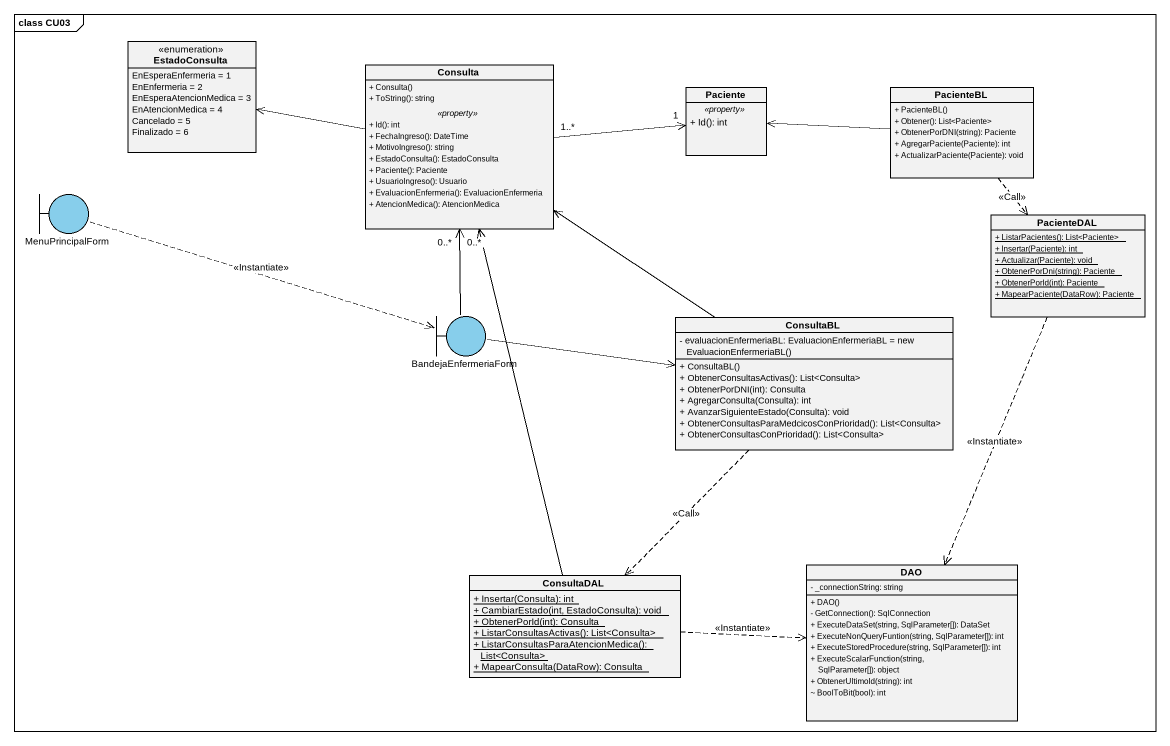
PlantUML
@startuml
mainframe class CU03
allowmixing
hide circle
hide empty members
skinparam classAttributeIconSize 0
enum EstadoConsulta {
  EnEsperaEnfermeria = 1
  EnEnfermeria = 2
  EnEsperaAtencionMedica = 3
  EnAtencionMedica = 4
  Cancelado = 5
  Finalizado = 6
}
class Consulta {
  + Consulta()
  + ToString(): string
  .. <<property>> ..
  + Id(): int
  + FechaIngreso(): DateTime
  + MotivoIngreso(): string
  + EstadoConsulta(): EstadoConsulta
  + Paciente(): Paciente
  + UsuarioIngreso(): Usuario
  + EvaluacionEnfermeria(): EvaluacionEnfermeria
  + AtencionMedica(): AtencionMedica
}
class Paciente {
  .. <<property>> ..
  + Id(): int
}
class PacienteBL {
  + PacienteBL()
  + Obtener(): List<Paciente>
  + ObtenerPorDNI(string): Paciente
  + AgregarPaciente(Paciente): int
  + ActualizarPaciente(Paciente): void
}
boundary MenuPrincipalForm #87CEEB
class PacienteDAL {
  {static} + ListarPacientes(): List<Paciente>
  {static} + Insertar(Paciente): int
  {static} + Actualizar(Paciente): void
  {static} + ObtenerPorDni(string): Paciente
  {static} + ObtenerPorId(int): Paciente
  {static} + MapearPaciente(DataRow): Paciente
}
boundary BandejaEnfermeriaForm #87CEEB
class ConsultaBL {
  {field} - evaluacionEnfermeriaBL: EvaluacionEnfermeriaBL = new EvaluacionEnfermeriaBL()
  + ConsultaBL()
  + ObtenerConsultasActivas(): List<Consulta>
  + ObtenerPorDNI(int): Consulta
  + AgregarConsulta(Consulta): int
  + AvanzarSiguienteEstado(Consulta): void
  + ObtenerConsultasParaMedcicosConPrioridad(): List<Consulta>
  + ObtenerConsultasConPrioridad(): List<Consulta>
}
class ConsultaDAL {
  {static} + Insertar(Consulta): int
  {static} + CambiarEstado(int, EstadoConsulta): void
  {static} + ObtenerPorId(int): Consulta
  {static} + ListarConsultasActivas(): List<Consulta>
  {static} + ListarConsultasParaAtencionMedica(): List<Consulta>
  {static} + MapearConsulta(DataRow): Consulta
}
class DAO {
  - _connectionString: string
  + DAO()
  - GetConnection(): SqlConnection
  + ExecuteDataSet(string, SqlParameter[]): DataSet
  + ExecuteNonQueryFuntion(string, SqlParameter[]): int
  + ExecuteStoredProcedure(string, SqlParameter[]): int
  + ExecuteScalarFunction(string, SqlParameter[]): object
  + ObtenerUltimoId(string): int
  ~ BoolToBit(bool): int
}
Consulta -left-> EstadoConsulta
Paciente "1" <-left- "1..*" Consulta
PacienteBL -left-> Paciente
PacienteBL ..> PacienteDAL : <<Call>>
MenuPrincipalForm .right.> BandejaEnfermeriaForm : <<Instantiate>>
PacienteDAL ..> DAO : <<Instantiate>>
BandejaEnfermeriaForm -up-> "0..*" Consulta
BandejaEnfermeriaForm -up-> "0..*" Consulta
BandejaEnfermeriaForm -right-> ConsultaBL
ConsultaBL -up-> Consulta
ConsultaBL ..> ConsultaDAL : <<Call>>
ConsultaDAL -up-> Consulta
ConsultaDAL .right.> DAO : <<Instantiate>>
@enduml
